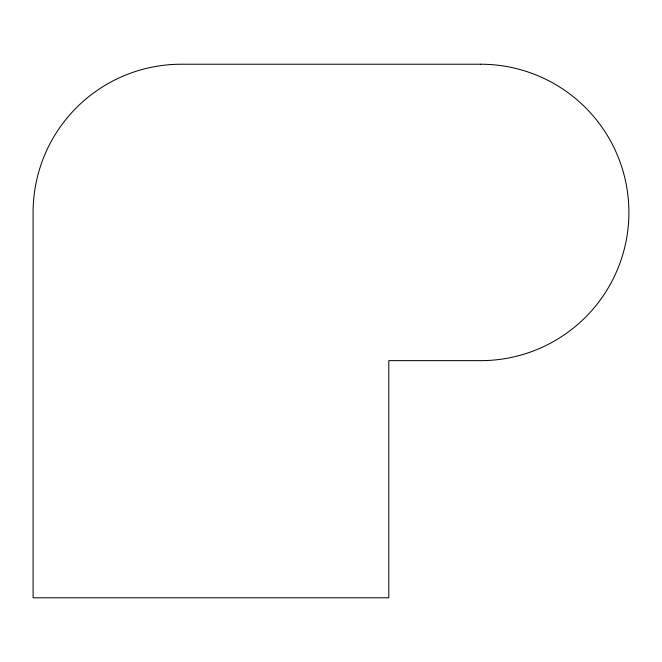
<?xml version="1.0" encoding="UTF-8"?>
<svg xmlns="http://www.w3.org/2000/svg" width="662" height="662" viewBox="0 0 662 662"><rect width="100%" height="100%" fill="white"/><g stroke="black" fill="none" stroke-linecap="round" stroke-linejoin="round"><path stroke-width="0.99" d="M480.695 64.222L181.305 64.222A148.205 148.205 0 0 0 33.1 212.436L33.1 597.778L388.801 597.778L388.801 360.641L480.695 360.641A148.205 148.205 0 0 0 628.9 212.436A148.205 148.205 0 0 0 480.695 64.222"/></g></svg>
